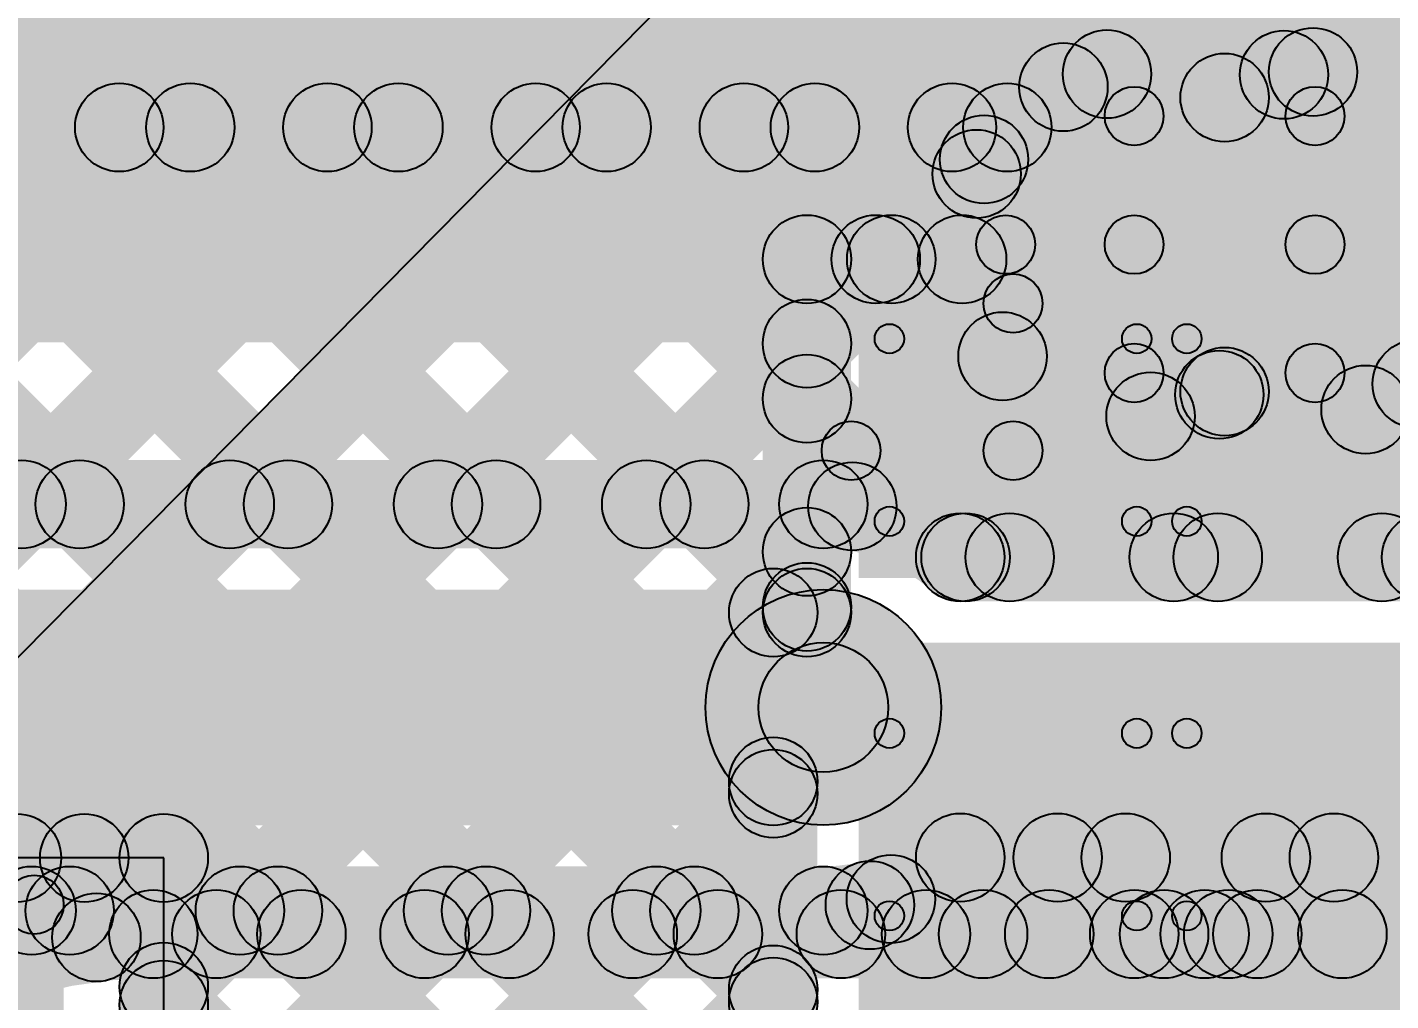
# Model space of a CAD drawing. Header units: millimetres. Extents: x 0 to 210, y 0 to 213.
# Drawn here: x 1.4788 to 1.7103, y 1.5502 to 1.7155 of the extents above; entities that cross this region are included whole.
import ezdxf

# ---------------------------------------------------------------- set-up
doc = ezdxf.new("R2010")
doc.units = ezdxf.units.MM
doc.header["$MEASUREMENT"] = 0
for name, color, linetype in [('BottomLayer', 5, 'Continuous'), ('TopLayer', 1, 'Continuous'), ('TopOverlay', 2, 'Continuous'), ('TopPaste', 8, 'Continuous'), ('TopSolder', 216, 'Continuous'), ('ViaHoleLayer', 16, 'Continuous')]:
    doc.layers.add(name, color=color, linetype=linetype)

# ---------------------------------------------------------------- blocks, each defined once
blk = doc.blocks.new('SLF10145T_100M2R5_PF_33')
at = {"layer": 'TopOverlay'}
for points in [[(-0.209, -0.072), (-0.199, -0.072), (-0.199, -0.204), (-0.209, -0.204)], [(0.204, -0.199), (0.204, -0.209), (-0.204, -0.209), (-0.204, -0.199)]]:
    blk.add_hatch(color=2, dxfattribs=at).paths.add_polyline_path(points)
h = blk.add_hatch(color=2, dxfattribs=at)
edge = h.paths.add_edge_path()
edge.add_arc((-0.204, -0.204), 0.005, 0, 360)
h = blk.add_hatch(color=2, dxfattribs=at)
edge = h.paths.add_edge_path()
edge.add_arc((-0.204, -0.204), 0.005, 0, 360)
blk.add_circle((-0.204, -0.204), 0.005, dxfattribs=at)
blk.add_circle((-0.204, -0.204), 0.005, dxfattribs=at)
blk = doc.blocks.new('CAP_0603_76')
at = {"layer": 'TopLayer'}
for points in [[(-0.015, 0.0175), (-0.015, -0.0175), (-0.045, -0.0175), (-0.045, 0.0175)], [(0.045, 0.0175), (0.045, -0.0175), (0.015, -0.0175), (0.015, 0.0175)]]:
    blk.add_hatch(color=1, dxfattribs=at).paths.add_polyline_path(points)
at = {"layer": 'TopOverlay'}
h = blk.add_hatch(color=2, dxfattribs=at)
edge = h.paths.add_edge_path()
edge.add_arc((-0.049, 0.021), 0.0025, 0, 360)
h = blk.add_hatch(color=2, dxfattribs=at)
edge = h.paths.add_edge_path()
edge.add_arc((-0.049, 0.021), 0.0025, 0, 360)
for points in [[(-0.049, 0.0185), (-0.049, 0.0235), (-0.018, 0.0235), (-0.018, 0.0185)], [(0.018, 0.0185), (0.018, 0.0235), (0.049, 0.0235), (0.049, 0.0185)], [(-0.0515, 0.021), (-0.0465, 0.021), (-0.0465, -0.021), (-0.0515, -0.021)], [(0.0465, 0.021), (0.0515, 0.021), (0.0515, -0.021), (0.0465, -0.021)], [(-0.049, -0.0235), (-0.049, -0.0185), (-0.018, -0.0185), (-0.018, -0.0235)], [(0.018, -0.0235), (0.018, -0.0185), (0.049, -0.0185), (0.049, -0.0235)]]:
    blk.add_hatch(color=2, dxfattribs=at).paths.add_polyline_path(points)
h = blk.add_hatch(color=2, dxfattribs=at)
edge = h.paths.add_edge_path()
edge.add_arc((-0.018, 0.021), 0.0025, 0, 360)
h = blk.add_hatch(color=2, dxfattribs=at)
edge = h.paths.add_edge_path()
edge.add_arc((0.018, 0.021), 0.0025, 0, 360)
h = blk.add_hatch(color=2, dxfattribs=at)
edge = h.paths.add_edge_path()
edge.add_arc((0.049, 0.021), 0.0025, 0, 360)
h = blk.add_hatch(color=2, dxfattribs=at)
edge = h.paths.add_edge_path()
edge.add_arc((0.049, 0.021), 0.0025, 0, 360)
h = blk.add_hatch(color=2, dxfattribs=at)
edge = h.paths.add_edge_path()
edge.add_arc((-0.049, -0.021), 0.0025, 0, 360)
h = blk.add_hatch(color=2, dxfattribs=at)
edge = h.paths.add_edge_path()
edge.add_arc((-0.049, -0.021), 0.0025, 0, 360)
h = blk.add_hatch(color=2, dxfattribs=at)
edge = h.paths.add_edge_path()
edge.add_arc((-0.018, -0.021), 0.0025, 0, 360)
h = blk.add_hatch(color=2, dxfattribs=at)
edge = h.paths.add_edge_path()
edge.add_arc((0.018, -0.021), 0.0025, 0, 360)
h = blk.add_hatch(color=2, dxfattribs=at)
edge = h.paths.add_edge_path()
edge.add_arc((0.049, -0.021), 0.0025, 0, 360)
h = blk.add_hatch(color=2, dxfattribs=at)
edge = h.paths.add_edge_path()
edge.add_arc((0.049, -0.021), 0.0025, 0, 360)
at = {"layer": 'TopPaste'}
for points in [[(-0.015, 0.0175), (-0.015, -0.0175), (-0.045, -0.0175), (-0.045, 0.0175)], [(0.045, 0.0175), (0.045, -0.0175), (0.015, -0.0175), (0.015, 0.0175)]]:
    blk.add_hatch(color=8, dxfattribs=at).paths.add_polyline_path(points)
at = {"layer": 'TopSolder'}
for points in [[(-0.01264, 0.01986), (-0.01264, -0.01986), (-0.04736, -0.01986), (-0.04736, 0.01986)], [(0.04736, 0.01986), (0.04736, -0.01986), (0.01264, -0.01986), (0.01264, 0.01986)]]:
    blk.add_hatch(color=216, dxfattribs=at).paths.add_polyline_path(points)
at = {"layer": 'TopOverlay'}
for centre in [(-0.049, 0.021), (-0.049, 0.021), (-0.018, 0.021), (0.018, 0.021), (0.049, 0.021), (0.049, 0.021), (-0.049, -0.021), (-0.049, -0.021), (-0.018, -0.021), (0.018, -0.021), (0.049, -0.021), (0.049, -0.021)]:
    blk.add_circle(centre, 0.0025, dxfattribs=at)
blk = doc.blocks.new('CAP_0603_100')
at = {"layer": 'TopLayer'}
for points in [[(-0.015, 0.0175), (-0.015, -0.0175), (-0.045, -0.0175), (-0.045, 0.0175)], [(0.045, 0.0175), (0.045, -0.0175), (0.015, -0.0175), (0.015, 0.0175)]]:
    blk.add_hatch(color=1, dxfattribs=at).paths.add_polyline_path(points)
at = {"layer": 'TopOverlay'}
h = blk.add_hatch(color=2, dxfattribs=at)
edge = h.paths.add_edge_path()
edge.add_arc((-0.049, 0.021), 0.0025, 0, 360)
h = blk.add_hatch(color=2, dxfattribs=at)
edge = h.paths.add_edge_path()
edge.add_arc((-0.049, 0.021), 0.0025, 0, 360)
for points in [[(-0.049, 0.0185), (-0.049, 0.0235), (-0.018, 0.0235), (-0.018, 0.0185)], [(0.018, 0.0185), (0.018, 0.0235), (0.049, 0.0235), (0.049, 0.0185)], [(-0.0515, 0.021), (-0.0465, 0.021), (-0.0465, -0.021), (-0.0515, -0.021)], [(0.0465, 0.021), (0.0515, 0.021), (0.0515, -0.021), (0.0465, -0.021)], [(-0.049, -0.0235), (-0.049, -0.0185), (-0.018, -0.0185), (-0.018, -0.0235)], [(0.018, -0.0235), (0.018, -0.0185), (0.049, -0.0185), (0.049, -0.0235)]]:
    blk.add_hatch(color=2, dxfattribs=at).paths.add_polyline_path(points)
h = blk.add_hatch(color=2, dxfattribs=at)
edge = h.paths.add_edge_path()
edge.add_arc((-0.018, 0.021), 0.0025, 0, 360)
h = blk.add_hatch(color=2, dxfattribs=at)
edge = h.paths.add_edge_path()
edge.add_arc((0.018, 0.021), 0.0025, 0, 360)
h = blk.add_hatch(color=2, dxfattribs=at)
edge = h.paths.add_edge_path()
edge.add_arc((0.049, 0.021), 0.0025, 0, 360)
h = blk.add_hatch(color=2, dxfattribs=at)
edge = h.paths.add_edge_path()
edge.add_arc((0.049, 0.021), 0.0025, 0, 360)
h = blk.add_hatch(color=2, dxfattribs=at)
edge = h.paths.add_edge_path()
edge.add_arc((-0.049, -0.021), 0.0025, 0, 360)
h = blk.add_hatch(color=2, dxfattribs=at)
edge = h.paths.add_edge_path()
edge.add_arc((-0.049, -0.021), 0.0025, 0, 360)
h = blk.add_hatch(color=2, dxfattribs=at)
edge = h.paths.add_edge_path()
edge.add_arc((-0.018, -0.021), 0.0025, 0, 360)
h = blk.add_hatch(color=2, dxfattribs=at)
edge = h.paths.add_edge_path()
edge.add_arc((0.018, -0.021), 0.0025, 0, 360)
h = blk.add_hatch(color=2, dxfattribs=at)
edge = h.paths.add_edge_path()
edge.add_arc((0.049, -0.021), 0.0025, 0, 360)
h = blk.add_hatch(color=2, dxfattribs=at)
edge = h.paths.add_edge_path()
edge.add_arc((0.049, -0.021), 0.0025, 0, 360)
at = {"layer": 'TopPaste'}
for points in [[(-0.015, 0.0175), (-0.015, -0.0175), (-0.045, -0.0175), (-0.045, 0.0175)], [(0.045, 0.0175), (0.045, -0.0175), (0.015, -0.0175), (0.015, 0.0175)]]:
    blk.add_hatch(color=8, dxfattribs=at).paths.add_polyline_path(points)
at = {"layer": 'TopSolder'}
for points in [[(-0.01264, 0.01986), (-0.01264, -0.01986), (-0.04736, -0.01986), (-0.04736, 0.01986)], [(0.04736, 0.01986), (0.04736, -0.01986), (0.01264, -0.01986), (0.01264, 0.01986)]]:
    blk.add_hatch(color=216, dxfattribs=at).paths.add_polyline_path(points)
at = {"layer": 'TopOverlay'}
for centre in [(-0.049, 0.021), (-0.049, 0.021), (-0.018, 0.021), (0.018, 0.021), (0.049, 0.021), (0.049, 0.021), (-0.049, -0.021), (-0.049, -0.021), (-0.018, -0.021), (0.018, -0.021), (0.049, -0.021), (0.049, -0.021)]:
    blk.add_circle(centre, 0.0025, dxfattribs=at)

msp = doc.modelspace()

# ---------------------------------------------------------------- hatches: boundary and pattern name
at = {"layer": 'BottomLayer'}
for points in [[(1.55387, 1.6292), (1.54327, 1.6398), (1.9952, 2.09173), (2.0058, 2.08113)], [(1.66008, 1.70004), (1.64947, 1.71065), (1.9952, 2.05638), (2.0058, 2.04577)], [(1.09203, 2.0196), (1.10263, 2.0302), (1.49303, 1.6398), (1.48243, 1.6292)], [(1.69752, 1.70214), (1.68692, 1.71274), (1.9952, 2.02102), (2.0058, 2.01041)], [(1.31849, 1.8992), (1.3291, 1.9098), (1.5991, 1.6398), (1.58849, 1.6292)], [(1.35385, 1.8992), (1.36445, 1.9098), (1.64345, 1.6308), (1.63285, 1.6202)], [(1.3892, 1.8992), (1.39981, 1.9098), (1.67881, 1.6308), (1.6682, 1.6202)], [(1.41245, 1.6292), (1.40185, 1.6398), (1.67185, 1.9098), (1.68245, 1.8992)], [(1.42456, 1.8992), (1.43517, 1.9098), (1.64659, 1.69838), (1.63598, 1.68777)], [(1.44781, 1.6292), (1.4372, 1.6398), (1.7072, 1.9098), (1.71781, 1.8992)], [(1.45991, 1.8992), (1.47052, 1.9098), (1.66747, 1.71286), (1.65686, 1.70225)], [(1.48316, 1.6292), (1.47256, 1.6398), (1.74256, 1.9098), (1.75316, 1.8992)], [(1.49527, 1.8992), (1.50588, 1.9098), (1.70246, 1.71322), (1.69185, 1.70261)], [(1.51852, 1.6292), (1.50791, 1.6398), (1.77798, 1.90987), (1.78859, 1.89927)], [(1.25078, 1.8962), (1.26139, 1.9068), (1.52839, 1.6398), (1.51778, 1.6292)], [(1.28614, 1.8962), (1.29674, 1.9068), (1.56374, 1.6398), (1.55314, 1.6292)], [(0.48357, 1.662), (1.66678, 1.662), (1.66678, 1.846), (0.48357, 1.846)], [(1.651, 1.689), (1.843, 1.689), (1.843, 1.846), (1.651, 1.846)], [(1.651, 1.634), (1.71644, 1.634), (1.71644, 1.71), (1.651, 1.71)], [(1.67178, 1.67861), (1.66178, 1.67861), (1.66178, 1.70042), (1.67178, 1.70042)], [(1.70249, 1.67861), (1.69249, 1.67861), (1.69249, 1.70042), (1.70249, 1.70042)], [(1.58923, 1.6292), (1.57862, 1.6398), (1.63474, 1.69592), (1.64534, 1.68531)], [(1.64497, 1.67361), (1.64497, 1.68361), (1.66678, 1.68361), (1.66678, 1.67361)], [(1.69749, 1.67361), (1.69749, 1.68361), (1.71931, 1.68361), (1.71931, 1.67361)], [(1.67178, 1.6568), (1.66178, 1.6568), (1.66178, 1.67861), (1.67178, 1.67861)], [(1.70249, 1.6568), (1.69249, 1.6568), (1.69249, 1.67861), (1.70249, 1.67861)], [(1.62423, 1.62884), (1.61362, 1.63945), (1.63912, 1.66495), (1.64973, 1.65434)], [(1.70948, 1.64963), (1.72009, 1.66024), (1.7253, 1.65502), (1.7147, 1.64441)], [(1.67594, 1.64781), (1.68655, 1.65842), (1.71417, 1.6308), (1.70356, 1.6202)], [(1.6863, 1.6202), (1.67569, 1.6308), (1.70077, 1.65588), (1.71137, 1.64527)], [(1.65094, 1.6202), (1.64033, 1.6308), (1.66426, 1.65473), (1.67487, 1.64412)], [(1.65094, 1.6202), (1.64033, 1.6308), (1.66426, 1.65473), (1.67487, 1.64412)], [(1.068, 1.627), (1.068, 1.642), (1.614, 1.642), (1.614, 1.627)], [(1.63724, 1.618), (1.63724, 1.633), (1.72, 1.633), (1.72, 1.618)], [(1.068, 1.58), (1.068, 1.62), (1.614, 1.62), (1.614, 1.58)], [(1.614, 1.589), (1.614, 1.611), (1.752, 1.611), (1.752, 1.589)], [(1.63724, 1.567), (1.63724, 1.582), (1.72, 1.582), (1.72, 1.567)], [(1.65765, 1.5562), (1.64704, 1.5668), (1.66004, 1.5798), (1.67065, 1.5692)], [(1.64849, 1.5692), (1.6591, 1.5798), (1.6721, 1.5668), (1.66149, 1.5562)], [(1.69301, 1.5562), (1.6824, 1.5668), (1.6954, 1.5798), (1.70601, 1.5692)], [(1.68385, 1.5692), (1.69445, 1.5798), (1.70745, 1.5668), (1.69685, 1.5562)], [(1.08229, 1.558), (1.08229, 1.573), (1.614, 1.573), (1.614, 1.558)], [(1.62017, 1.56216), (1.63078, 1.57277), (1.63674, 1.5668), (1.62614, 1.5562)], [(1.47506, 1.55038), (1.46445, 1.56098), (1.47427, 1.5708), (1.48487, 1.5602)], [(1.48072, 1.5602), (1.49132, 1.5708), (1.49589, 1.56624), (1.48528, 1.55563)], [(1.51623, 1.5562), (1.50562, 1.5668), (1.50962, 1.5708), (1.52023, 1.5602)], [(1.51607, 1.5602), (1.52668, 1.5708), (1.53068, 1.5668), (1.52007, 1.5562)], [(1.55159, 1.5562), (1.54098, 1.5668), (1.54498, 1.5708), (1.55559, 1.5602)], [(1.55143, 1.5602), (1.56203, 1.5708), (1.56603, 1.5668), (1.55543, 1.5562)], [(1.58694, 1.5562), (1.57633, 1.5668), (1.58033, 1.5708), (1.59094, 1.5602)], [(1.58694, 1.5562), (1.57633, 1.5668), (1.58033, 1.5708), (1.59094, 1.5602)], [(1.58678, 1.5602), (1.59739, 1.5708), (1.60139, 1.5668), (1.59078, 1.5562)], [(1.6223, 1.5562), (1.61169, 1.5668), (1.61661, 1.57172), (1.62722, 1.56112)], [(1.50023, 1.554), (1.50023, 1.569), (1.64114, 1.569), (1.64114, 1.554)], [(1.64114, 1.554), (1.64114, 1.569), (1.67186, 1.569), (1.67186, 1.554)], [(1.67186, 1.554), (1.67186, 1.569), (1.67876, 1.569), (1.67876, 1.554)], [(1.68276, 1.554), (1.68276, 1.569), (1.793, 1.569), (1.793, 1.554)]]:
    msp.add_hatch(color=5, dxfattribs=at).paths.add_polyline_path(points)
h = msp.add_hatch(color=5, dxfattribs=at)
edge = h.paths.add_edge_path()
edge.add_arc((1.66217, 1.70755), 0.0075, 0, 360)
h = msp.add_hatch(color=5, dxfattribs=at)
edge = h.paths.add_edge_path()
edge.add_arc((1.69222, 1.70744), 0.0075, 0, 360)
h = msp.add_hatch(color=5, dxfattribs=at)
edge = h.paths.add_edge_path()
edge.add_arc((1.69716, 1.70792), 0.0075, 0, 360)
h = msp.add_hatch(color=5, dxfattribs=at)
edge = h.paths.add_edge_path()
edge.add_arc((1.65477, 1.70535), 0.0075, 0, 360)
h = msp.add_hatch(color=5, dxfattribs=at)
edge = h.paths.add_edge_path()
edge.add_arc((1.68214, 1.70357), 0.0075, 0, 360)
h = msp.add_hatch(color=5, dxfattribs=at)
edge = h.paths.add_edge_path()
edge.add_arc((1.68214, 1.70357), 0.0075, 0, 360)
h = msp.add_hatch(color=5, dxfattribs=at)
edge = h.paths.add_edge_path()
edge.add_arc((1.66678, 1.70042), 0.005, 0, 360)
h = msp.add_hatch(color=5, dxfattribs=at)
edge = h.paths.add_edge_path()
edge.add_arc((1.69749, 1.70042), 0.005, 0, 360)
h = msp.add_hatch(color=5, dxfattribs=at)
edge = h.paths.add_edge_path()
edge.add_arc((1.64129, 1.69307), 0.0075, 0, 360)
h = msp.add_hatch(color=5, dxfattribs=at)
edge = h.paths.add_edge_path()
edge.add_arc((1.64004, 1.69061), 0.0075, 0, 360)
h = msp.add_hatch(color=5, dxfattribs=at)
edge = h.paths.add_edge_path()
edge.add_arc((1.66678, 1.67861), 0.01181, 0, 360)
h = msp.add_hatch(color=5, dxfattribs=at)
edge = h.paths.add_edge_path()
edge.add_arc((1.69749, 1.67861), 0.01181, 0, 360)
h = msp.add_hatch(color=5, dxfattribs=at)
edge = h.paths.add_edge_path()
edge.add_arc((1.64497, 1.67861), 0.005, 0, 360)
h = msp.add_hatch(color=5, dxfattribs=at)
edge = h.paths.add_edge_path()
edge.add_arc((1.66678, 1.67861), 0.005, 0, 360)
h = msp.add_hatch(color=5, dxfattribs=at)
edge = h.paths.add_edge_path()
edge.add_arc((1.66678, 1.67861), 0.005, 0, 360)
h = msp.add_hatch(color=5, dxfattribs=at)
edge = h.paths.add_edge_path()
edge.add_arc((1.66678, 1.67861), 0.005, 0, 360)
h = msp.add_hatch(color=5, dxfattribs=at)
edge = h.paths.add_edge_path()
edge.add_arc((1.69749, 1.67861), 0.005, 0, 360)
h = msp.add_hatch(color=5, dxfattribs=at)
edge = h.paths.add_edge_path()
edge.add_arc((1.69749, 1.67861), 0.005, 0, 360)
h = msp.add_hatch(color=5, dxfattribs=at)
edge = h.paths.add_edge_path()
edge.add_arc((1.69749, 1.67861), 0.005, 0, 360)
h = msp.add_hatch(color=5, dxfattribs=at)
edge = h.paths.add_edge_path()
edge.add_arc((1.64443, 1.65964), 0.0075, 0, 360)
h = msp.add_hatch(color=5, dxfattribs=at)
edge = h.paths.add_edge_path()
edge.add_arc((1.71478, 1.65494), 0.0075, 0, 360)
h = msp.add_hatch(color=5, dxfattribs=at)
edge = h.paths.add_edge_path()
edge.add_arc((1.66678, 1.6568), 0.005, 0, 360)
h = msp.add_hatch(color=5, dxfattribs=at)
edge = h.paths.add_edge_path()
edge.add_arc((1.68125, 1.65311), 0.0075, 0, 360)
h = msp.add_hatch(color=5, dxfattribs=at)
edge = h.paths.add_edge_path()
edge.add_arc((1.68214, 1.65364), 0.0075, 0, 360)
h = msp.add_hatch(color=5, dxfattribs=at)
edge = h.paths.add_edge_path()
edge.add_arc((1.68214, 1.65364), 0.0075, 0, 360)
h = msp.add_hatch(color=5, dxfattribs=at)
edge = h.paths.add_edge_path()
edge.add_arc((1.69749, 1.6568), 0.005, 0, 360)
h = msp.add_hatch(color=5, dxfattribs=at)
edge = h.paths.add_edge_path()
edge.add_arc((1.70607, 1.65058), 0.0075, 0, 360)
h = msp.add_hatch(color=5, dxfattribs=at)
edge = h.paths.add_edge_path()
edge.add_arc((1.66957, 1.64943), 0.0075, 0, 360)
h = msp.add_hatch(color=5, dxfattribs=at)
edge = h.paths.add_edge_path()
edge.add_arc((1.66957, 1.64943), 0.0075, 0, 360)
h = msp.add_hatch(color=5, dxfattribs=at)
edge = h.paths.add_edge_path()
edge.add_arc((1.47786, 1.6345), 0.0075, 0, 360)
h = msp.add_hatch(color=5, dxfattribs=at)
edge = h.paths.add_edge_path()
edge.add_arc((1.48773, 1.6345), 0.0075, 0, 360)
h = msp.add_hatch(color=5, dxfattribs=at)
edge = h.paths.add_edge_path()
edge.add_arc((1.51322, 1.6345), 0.0075, 0, 360)
h = msp.add_hatch(color=5, dxfattribs=at)
edge = h.paths.add_edge_path()
edge.add_arc((1.52309, 1.6345), 0.0075, 0, 360)
h = msp.add_hatch(color=5, dxfattribs=at)
edge = h.paths.add_edge_path()
edge.add_arc((1.54857, 1.6345), 0.0075, 0, 360)
h = msp.add_hatch(color=5, dxfattribs=at)
edge = h.paths.add_edge_path()
edge.add_arc((1.55844, 1.6345), 0.0075, 0, 360)
h = msp.add_hatch(color=5, dxfattribs=at)
edge = h.paths.add_edge_path()
edge.add_arc((1.58393, 1.6345), 0.0075, 0, 360)
h = msp.add_hatch(color=5, dxfattribs=at)
edge = h.paths.add_edge_path()
edge.add_arc((1.5938, 1.6345), 0.0075, 0, 360)
h = msp.add_hatch(color=5, dxfattribs=at)
edge = h.paths.add_edge_path()
edge.add_arc((1.614, 1.6345), 0.0075, 0, 360)
h = msp.add_hatch(color=5, dxfattribs=at)
edge = h.paths.add_edge_path()
edge.add_arc((1.614, 1.6345), 0.0075, 0, 360)
h = msp.add_hatch(color=5, dxfattribs=at)
edge = h.paths.add_edge_path()
edge.add_arc((1.61893, 1.63415), 0.0075, 0, 360)
h = msp.add_hatch(color=5, dxfattribs=at)
edge = h.paths.add_edge_path()
edge.add_arc((1.63724, 1.6255), 0.0075, 0, 360)
h = msp.add_hatch(color=5, dxfattribs=at)
edge = h.paths.add_edge_path()
edge.add_arc((1.63724, 1.6255), 0.0075, 0, 360)
h = msp.add_hatch(color=5, dxfattribs=at)
edge = h.paths.add_edge_path()
edge.add_arc((1.63815, 1.6255), 0.0075, 0, 360)
h = msp.add_hatch(color=5, dxfattribs=at)
edge = h.paths.add_edge_path()
edge.add_arc((1.64564, 1.6255), 0.0075, 0, 360)
h = msp.add_hatch(color=5, dxfattribs=at)
edge = h.paths.add_edge_path()
edge.add_arc((1.64564, 1.6255), 0.0075, 0, 360)
h = msp.add_hatch(color=5, dxfattribs=at)
edge = h.paths.add_edge_path()
edge.add_arc((1.67351, 1.6255), 0.0075, 0, 360)
h = msp.add_hatch(color=5, dxfattribs=at)
edge = h.paths.add_edge_path()
edge.add_arc((1.68099, 1.6255), 0.0075, 0, 360)
h = msp.add_hatch(color=5, dxfattribs=at)
edge = h.paths.add_edge_path()
edge.add_arc((1.70886, 1.6255), 0.0075, 0, 360)
h = msp.add_hatch(color=5, dxfattribs=at)
edge = h.paths.add_edge_path()
edge.add_arc((1.71635, 1.6255), 0.0075, 0, 360)
h = msp.add_hatch(color=5, dxfattribs=at)
edge = h.paths.add_edge_path()
edge.add_arc((1.614, 1.6), 0.02, 0, 360)
h = msp.add_hatch(color=5, dxfattribs=at)
edge = h.paths.add_edge_path()
edge.add_arc((1.614, 1.6), 0.011, 0, 360)
h = msp.add_hatch(color=5, dxfattribs=at)
edge = h.paths.add_edge_path()
edge.add_arc((1.63724, 1.5745), 0.0075, 0, 360)
h = msp.add_hatch(color=5, dxfattribs=at)
edge = h.paths.add_edge_path()
edge.add_arc((1.63724, 1.5745), 0.0075, 0, 360)
h = msp.add_hatch(color=5, dxfattribs=at)
edge = h.paths.add_edge_path()
edge.add_arc((1.6538, 1.5745), 0.0075, 0, 360)
h = msp.add_hatch(color=5, dxfattribs=at)
edge = h.paths.add_edge_path()
edge.add_arc((1.66535, 1.5745), 0.0075, 0, 360)
h = msp.add_hatch(color=5, dxfattribs=at)
edge = h.paths.add_edge_path()
edge.add_arc((1.68915, 1.5745), 0.0075, 0, 360)
h = msp.add_hatch(color=5, dxfattribs=at)
edge = h.paths.add_edge_path()
edge.add_arc((1.7007, 1.5745), 0.0075, 0, 360)
h = msp.add_hatch(color=5, dxfattribs=at)
edge = h.paths.add_edge_path()
edge.add_arc((1.62548, 1.56746), 0.0075, 0, 360)
h = msp.add_hatch(color=5, dxfattribs=at)
edge = h.paths.add_edge_path()
edge.add_arc((1.47957, 1.5655), 0.0075, 0, 360)
h = msp.add_hatch(color=5, dxfattribs=at)
edge = h.paths.add_edge_path()
edge.add_arc((1.48602, 1.5655), 0.0075, 0, 360)
h = msp.add_hatch(color=5, dxfattribs=at)
edge = h.paths.add_edge_path()
edge.add_arc((1.51493, 1.5655), 0.0075, 0, 360)
h = msp.add_hatch(color=5, dxfattribs=at)
edge = h.paths.add_edge_path()
edge.add_arc((1.52138, 1.5655), 0.0075, 0, 360)
h = msp.add_hatch(color=5, dxfattribs=at)
edge = h.paths.add_edge_path()
edge.add_arc((1.55028, 1.5655), 0.0075, 0, 360)
h = msp.add_hatch(color=5, dxfattribs=at)
edge = h.paths.add_edge_path()
edge.add_arc((1.55673, 1.5655), 0.0075, 0, 360)
h = msp.add_hatch(color=5, dxfattribs=at)
edge = h.paths.add_edge_path()
edge.add_arc((1.58564, 1.5655), 0.0075, 0, 360)
h = msp.add_hatch(color=5, dxfattribs=at)
edge = h.paths.add_edge_path()
edge.add_arc((1.58564, 1.5655), 0.0075, 0, 360)
h = msp.add_hatch(color=5, dxfattribs=at)
edge = h.paths.add_edge_path()
edge.add_arc((1.59209, 1.5655), 0.0075, 0, 360)
h = msp.add_hatch(color=5, dxfattribs=at)
edge = h.paths.add_edge_path()
edge.add_arc((1.614, 1.5655), 0.0075, 0, 360)
h = msp.add_hatch(color=5, dxfattribs=at)
edge = h.paths.add_edge_path()
edge.add_arc((1.614, 1.5655), 0.0075, 0, 360)
h = msp.add_hatch(color=5, dxfattribs=at)
edge = h.paths.add_edge_path()
edge.add_arc((1.62191, 1.56642), 0.0075, 0, 360)
h = msp.add_hatch(color=5, dxfattribs=at)
edge = h.paths.add_edge_path()
edge.add_arc((1.49058, 1.56094), 0.0075, 0, 360)
h = msp.add_hatch(color=5, dxfattribs=at)
edge = h.paths.add_edge_path()
edge.add_arc((1.50023, 1.5615), 0.0075, 0, 360)
h = msp.add_hatch(color=5, dxfattribs=at)
edge = h.paths.add_edge_path()
edge.add_arc((1.50023, 1.5615), 0.0075, 0, 360)
h = msp.add_hatch(color=5, dxfattribs=at)
edge = h.paths.add_edge_path()
edge.add_arc((1.51093, 1.5615), 0.0075, 0, 360)
h = msp.add_hatch(color=5, dxfattribs=at)
edge = h.paths.add_edge_path()
edge.add_arc((1.52538, 1.5615), 0.0075, 0, 360)
h = msp.add_hatch(color=5, dxfattribs=at)
edge = h.paths.add_edge_path()
edge.add_arc((1.54628, 1.5615), 0.0075, 0, 360)
h = msp.add_hatch(color=5, dxfattribs=at)
edge = h.paths.add_edge_path()
edge.add_arc((1.56073, 1.5615), 0.0075, 0, 360)
h = msp.add_hatch(color=5, dxfattribs=at)
edge = h.paths.add_edge_path()
edge.add_arc((1.58164, 1.5615), 0.0075, 0, 360)
h = msp.add_hatch(color=5, dxfattribs=at)
edge = h.paths.add_edge_path()
edge.add_arc((1.58164, 1.5615), 0.0075, 0, 360)
h = msp.add_hatch(color=5, dxfattribs=at)
edge = h.paths.add_edge_path()
edge.add_arc((1.59609, 1.5615), 0.0075, 0, 360)
h = msp.add_hatch(color=5, dxfattribs=at)
edge = h.paths.add_edge_path()
edge.add_arc((1.61699, 1.5615), 0.0075, 0, 360)
h = msp.add_hatch(color=5, dxfattribs=at)
edge = h.paths.add_edge_path()
edge.add_arc((1.63144, 1.5615), 0.0075, 0, 360)
h = msp.add_hatch(color=5, dxfattribs=at)
edge = h.paths.add_edge_path()
edge.add_arc((1.64114, 1.5615), 0.0075, 0, 360)
h = msp.add_hatch(color=5, dxfattribs=at)
edge = h.paths.add_edge_path()
edge.add_arc((1.64114, 1.5615), 0.0075, 0, 360)
h = msp.add_hatch(color=5, dxfattribs=at)
edge = h.paths.add_edge_path()
edge.add_arc((1.65235, 1.5615), 0.0075, 0, 360)
h = msp.add_hatch(color=5, dxfattribs=at)
edge = h.paths.add_edge_path()
edge.add_arc((1.6668, 1.5615), 0.0075, 0, 360)
h = msp.add_hatch(color=5, dxfattribs=at)
edge = h.paths.add_edge_path()
edge.add_arc((1.67186, 1.5615), 0.0075, 0, 360)
h = msp.add_hatch(color=5, dxfattribs=at)
edge = h.paths.add_edge_path()
edge.add_arc((1.67186, 1.5615), 0.0075, 0, 360)
h = msp.add_hatch(color=5, dxfattribs=at)
edge = h.paths.add_edge_path()
edge.add_arc((1.67876, 1.5615), 0.0075, 0, 360)
h = msp.add_hatch(color=5, dxfattribs=at)
edge = h.paths.add_edge_path()
edge.add_arc((1.68276, 1.5615), 0.0075, 0, 360)
h = msp.add_hatch(color=5, dxfattribs=at)
edge = h.paths.add_edge_path()
edge.add_arc((1.6877, 1.5615), 0.0075, 0, 360)
h = msp.add_hatch(color=5, dxfattribs=at)
edge = h.paths.add_edge_path()
edge.add_arc((1.70215, 1.5615), 0.0075, 0, 360)
at = {"layer": 'TopLayer'}
for points in [[(1.144, 1.713), (2.048, 1.713), (2.048, 1.745), (1.144, 1.745)], [(1.17782, 1.691), (1.17782, 1.706), (1.64525, 1.706), (1.64525, 1.691)], [(1.34772, 1.6932), (1.35832, 1.7038), (1.48239, 1.57974), (1.47178, 1.56913)], [(1.38774, 1.56913), (1.37713, 1.57974), (1.5012, 1.7038), (1.51181, 1.6932)], [(1.38307, 1.6932), (1.39368, 1.7038), (1.69843, 1.39905), (1.68783, 1.38844)], [(1.4231, 1.56913), (1.41249, 1.57974), (1.53656, 1.7038), (1.54716, 1.6932)], [(1.41843, 1.6932), (1.42903, 1.7038), (1.6108, 1.52203), (1.6002, 1.51143)], [(1.45845, 1.56913), (1.44784, 1.57974), (1.57191, 1.7038), (1.58252, 1.6932)], [(1.45378, 1.6932), (1.46439, 1.7038), (1.6108, 1.55739), (1.6002, 1.54678)], [(1.49381, 1.56913), (1.4832, 1.57974), (1.60727, 1.7038), (1.61787, 1.6932)], [(1.48914, 1.6932), (1.49974, 1.7038), (1.6108, 1.59274), (1.6002, 1.58214)], [(1.52449, 1.6932), (1.5351, 1.7038), (1.61652, 1.62238), (1.60592, 1.61177)], [(1.55985, 1.6932), (1.57045, 1.7038), (1.61652, 1.65773), (1.60592, 1.64713)], [(1.5952, 1.6932), (1.60581, 1.7038), (1.6282, 1.68141), (1.6176, 1.6708)], [(1.63056, 1.6932), (1.64117, 1.7038), (1.64659, 1.69838), (1.63598, 1.68777)], [(1.62, 1.622), (1.71644, 1.622), (1.71644, 1.697), (1.62, 1.697)], [(1.63084, 1.6708), (1.62023, 1.68141), (1.63474, 1.69592), (1.64534, 1.68531)], [(1.61122, 1.66861), (1.61122, 1.68361), (1.63757, 1.68361), (1.63757, 1.66861)], [(1.64497, 1.67361), (1.64497, 1.68361), (1.66678, 1.68361), (1.66678, 1.67361)], [(1.69749, 1.67361), (1.69749, 1.68361), (1.71931, 1.68361), (1.71931, 1.67361)], [(1.61872, 1.61611), (1.60372, 1.61611), (1.60372, 1.67611), (1.61872, 1.67611)], [(1.5073, 1.54727), (1.4967, 1.55788), (1.60592, 1.6671), (1.61652, 1.65649)], [(1.65122, 1.64361), (1.64122, 1.64361), (1.64122, 1.66861), (1.65122, 1.66861)], [(1.61872, 1.63861), (1.61872, 1.64861), (1.64622, 1.64861), (1.64622, 1.63861)], [(1.5073, 1.51191), (1.4967, 1.52252), (1.60592, 1.63174), (1.61652, 1.62114)], [(1.6055, 1.60861), (1.6055, 1.62361), (1.61122, 1.62361), (1.61122, 1.60861)], [(1.613, 1.4935), (1.598, 1.4935), (1.598, 1.61611), (1.613, 1.61611)], [(1.62, 1.508), (1.78353, 1.508), (1.78353, 1.60161), (1.62, 1.60161)], [(1.5073, 1.47656), (1.4967, 1.48717), (1.6002, 1.59067), (1.6108, 1.58006)], [(1.5073, 1.47656), (1.4967, 1.48717), (1.6002, 1.59067), (1.6108, 1.58006)], [(1.14505, 1.56693), (1.14505, 1.58193), (1.502, 1.58193), (1.502, 1.56693)], [(1.5095, 1.154), (1.4945, 1.154), (1.4945, 1.57443), (1.5095, 1.57443)], [(1.5073, 1.4412), (1.4967, 1.45181), (1.6002, 1.55531), (1.6108, 1.5447)], [(1.4967, 1.54422), (1.5073, 1.55482), (1.66308, 1.39905), (1.65247, 1.38844)]]:
    msp.add_hatch(color=1, dxfattribs=at).paths.add_polyline_path(points)
h = msp.add_hatch(color=1, dxfattribs=at)
edge = h.paths.add_edge_path()
edge.add_arc((1.49444, 1.6985), 0.0075, 0, 360)
h = msp.add_hatch(color=1, dxfattribs=at)
edge = h.paths.add_edge_path()
edge.add_arc((1.50651, 1.6985), 0.0075, 0, 360)
h = msp.add_hatch(color=1, dxfattribs=at)
edge = h.paths.add_edge_path()
edge.add_arc((1.5298, 1.6985), 0.0075, 0, 360)
h = msp.add_hatch(color=1, dxfattribs=at)
edge = h.paths.add_edge_path()
edge.add_arc((1.54186, 1.6985), 0.0075, 0, 360)
h = msp.add_hatch(color=1, dxfattribs=at)
edge = h.paths.add_edge_path()
edge.add_arc((1.56515, 1.6985), 0.0075, 0, 360)
h = msp.add_hatch(color=1, dxfattribs=at)
edge = h.paths.add_edge_path()
edge.add_arc((1.57722, 1.6985), 0.0075, 0, 360)
h = msp.add_hatch(color=1, dxfattribs=at)
edge = h.paths.add_edge_path()
edge.add_arc((1.60051, 1.6985), 0.0075, 0, 360)
h = msp.add_hatch(color=1, dxfattribs=at)
edge = h.paths.add_edge_path()
edge.add_arc((1.61257, 1.6985), 0.0075, 0, 360)
h = msp.add_hatch(color=1, dxfattribs=at)
edge = h.paths.add_edge_path()
edge.add_arc((1.63586, 1.6985), 0.0075, 0, 360)
h = msp.add_hatch(color=1, dxfattribs=at)
edge = h.paths.add_edge_path()
edge.add_arc((1.64525, 1.6985), 0.0075, 0, 360)
h = msp.add_hatch(color=1, dxfattribs=at)
edge = h.paths.add_edge_path()
edge.add_arc((1.64525, 1.6985), 0.0075, 0, 360)
h = msp.add_hatch(color=1, dxfattribs=at)
edge = h.paths.add_edge_path()
edge.add_arc((1.64129, 1.69307), 0.0075, 0, 360)
h = msp.add_hatch(color=1, dxfattribs=at)
edge = h.paths.add_edge_path()
edge.add_arc((1.64004, 1.69061), 0.0075, 0, 360)
h = msp.add_hatch(color=1, dxfattribs=at)
edge = h.paths.add_edge_path()
edge.add_arc((1.66678, 1.67861), 0.01181, 0, 360)
h = msp.add_hatch(color=1, dxfattribs=at)
edge = h.paths.add_edge_path()
edge.add_arc((1.69749, 1.67861), 0.01181, 0, 360)
h = msp.add_hatch(color=1, dxfattribs=at)
edge = h.paths.add_edge_path()
edge.add_arc((1.61122, 1.67611), 0.0075, 0, 360)
h = msp.add_hatch(color=1, dxfattribs=at)
edge = h.paths.add_edge_path()
edge.add_arc((1.61122, 1.67611), 0.0075, 0, 360)
h = msp.add_hatch(color=1, dxfattribs=at)
edge = h.paths.add_edge_path()
edge.add_arc((1.6229, 1.67611), 0.0075, 0, 360)
h = msp.add_hatch(color=1, dxfattribs=at)
edge = h.paths.add_edge_path()
edge.add_arc((1.62553, 1.67611), 0.0075, 0, 360)
h = msp.add_hatch(color=1, dxfattribs=at)
edge = h.paths.add_edge_path()
edge.add_arc((1.63757, 1.67611), 0.0075, 0, 360)
h = msp.add_hatch(color=1, dxfattribs=at)
edge = h.paths.add_edge_path()
edge.add_arc((1.63757, 1.67611), 0.0075, 0, 360)
h = msp.add_hatch(color=1, dxfattribs=at)
edge = h.paths.add_edge_path()
edge.add_arc((1.64497, 1.67861), 0.005, 0, 360)
h = msp.add_hatch(color=1, dxfattribs=at)
edge = h.paths.add_edge_path()
edge.add_arc((1.66678, 1.67861), 0.005, 0, 360)
h = msp.add_hatch(color=1, dxfattribs=at)
edge = h.paths.add_edge_path()
edge.add_arc((1.69749, 1.67861), 0.005, 0, 360)
h = msp.add_hatch(color=1, dxfattribs=at)
edge = h.paths.add_edge_path()
edge.add_arc((1.64622, 1.66861), 0.005, 0, 360)
h = msp.add_hatch(color=1, dxfattribs=at)
edge = h.paths.add_edge_path()
edge.add_arc((1.61122, 1.66179), 0.0075, 0, 360)
h = msp.add_hatch(color=1, dxfattribs=at)
edge = h.paths.add_edge_path()
edge.add_arc((1.61122, 1.65243), 0.0075, 0, 360)
h = msp.add_hatch(color=1, dxfattribs=at)
edge = h.paths.add_edge_path()
edge.add_arc((1.61872, 1.64361), 0.005, 0, 360)
h = msp.add_hatch(color=1, dxfattribs=at)
edge = h.paths.add_edge_path()
edge.add_arc((1.64622, 1.64361), 0.005, 0, 360)
h = msp.add_hatch(color=1, dxfattribs=at)
edge = h.paths.add_edge_path()
edge.add_arc((1.64622, 1.64361), 0.005, 0, 360)
h = msp.add_hatch(color=1, dxfattribs=at)
edge = h.paths.add_edge_path()
edge.add_arc((1.61122, 1.62644), 0.0075, 0, 360)
h = msp.add_hatch(color=1, dxfattribs=at)
edge = h.paths.add_edge_path()
edge.add_arc((1.6055, 1.61611), 0.0075, 0, 360)
h = msp.add_hatch(color=1, dxfattribs=at)
edge = h.paths.add_edge_path()
edge.add_arc((1.6055, 1.61611), 0.0075, 0, 360)
h = msp.add_hatch(color=1, dxfattribs=at)
edge = h.paths.add_edge_path()
edge.add_arc((1.61122, 1.61708), 0.0075, 0, 360)
h = msp.add_hatch(color=1, dxfattribs=at)
edge = h.paths.add_edge_path()
edge.add_arc((1.61122, 1.61611), 0.0075, 0, 360)
h = msp.add_hatch(color=1, dxfattribs=at)
edge = h.paths.add_edge_path()
edge.add_arc((1.61122, 1.61611), 0.0075, 0, 360)
h = msp.add_hatch(color=1, dxfattribs=at)
edge = h.paths.add_edge_path()
edge.add_arc((1.6055, 1.58744), 0.0075, 0, 360)
h = msp.add_hatch(color=1, dxfattribs=at)
edge = h.paths.add_edge_path()
edge.add_arc((1.6055, 1.58536), 0.0075, 0, 360)
h = msp.add_hatch(color=1, dxfattribs=at)
edge = h.paths.add_edge_path()
edge.add_arc((1.6055, 1.58536), 0.0075, 0, 360)
h = msp.add_hatch(color=1, dxfattribs=at)
edge = h.paths.add_edge_path()
edge.add_arc((1.47709, 1.57443), 0.0075, 0, 360)
h = msp.add_hatch(color=1, dxfattribs=at)
edge = h.paths.add_edge_path()
edge.add_arc((1.4885, 1.57443), 0.0075, 0, 360)
h = msp.add_hatch(color=1, dxfattribs=at)
edge = h.paths.add_edge_path()
edge.add_arc((1.502, 1.57443), 0.0075, 0, 360)
h = msp.add_hatch(color=1, dxfattribs=at)
edge = h.paths.add_edge_path()
edge.add_arc((1.502, 1.57443), 0.0075, 0, 360)
h = msp.add_hatch(color=1, dxfattribs=at)
edge = h.paths.add_edge_path()
edge.add_arc((1.502, 1.55257), 0.0075, 0, 360)
h = msp.add_hatch(color=1, dxfattribs=at)
edge = h.paths.add_edge_path()
edge.add_arc((1.6055, 1.55209), 0.0075, 0, 360)
h = msp.add_hatch(color=1, dxfattribs=at)
edge = h.paths.add_edge_path()
edge.add_arc((1.502, 1.54952), 0.0075, 0, 360)
h = msp.add_hatch(color=1, dxfattribs=at)
edge = h.paths.add_edge_path()
edge.add_arc((1.6055, 1.55001), 0.0075, 0, 360)
at = {"layer": 'ViaHoleLayer'}
h = msp.add_hatch(color=16, dxfattribs=at)
edge = h.paths.add_edge_path()
edge.add_arc((1.66678, 1.67861), 0.00591, 0, 360)
h = msp.add_hatch(color=16, dxfattribs=at)
edge = h.paths.add_edge_path()
edge.add_arc((1.69749, 1.67861), 0.00591, 0, 360)

# ---------------------------------------------------------------- linework, layer by layer
at = {"layer": 'BottomLayer', "const_width": 0.015}
for points in [[(1.68214, 1.65364, -1.789235), (1.68214, 1.70357)], [(1.68214, 1.70357, -0.465141), (1.72471, 1.6895)], [(1.72, 1.65983, -0.372673), (1.68214, 1.65364)], [(1.614, 1.6345, -0.186886), (1.63724, 1.6255)], [(1.63724, 1.5745, -0.186886), (1.614, 1.5655)], [(1.4175, 1.47877, -0.414214), (1.50023, 1.5615)]]:
    msp.add_lwpolyline(points, format="xyb", dxfattribs=at)
at = {"layer": 'BottomLayer'}
for centre, radius in [((1.66217, 1.70755), 0.0075), ((1.69222, 1.70744), 0.0075), ((1.69716, 1.70792), 0.0075), ((1.65477, 1.70535), 0.0075), ((1.68214, 1.70357), 0.0075), ((1.68214, 1.70357), 0.0075), ((1.66678, 1.70042), 0.005), ((1.69749, 1.70042), 0.005), ((1.64129, 1.69307), 0.0075), ((1.64004, 1.69061), 0.0075), ((1.64497, 1.67861), 0.005), ((1.66678, 1.67861), 0.005), ((1.66678, 1.67861), 0.005), ((1.66678, 1.67861), 0.005), ((1.69749, 1.67861), 0.005), ((1.69749, 1.67861), 0.005), ((1.69749, 1.67861), 0.005), ((1.64443, 1.65964), 0.0075), ((1.71478, 1.65494), 0.0075), ((1.66678, 1.6568), 0.005), ((1.68125, 1.65311), 0.0075), ((1.68214, 1.65364), 0.0075), ((1.68214, 1.65364), 0.0075), ((1.69749, 1.6568), 0.005), ((1.70607, 1.65058), 0.0075), ((1.66957, 1.64943), 0.0075), ((1.66957, 1.64943), 0.0075), ((1.47786, 1.6345), 0.0075), ((1.48773, 1.6345), 0.0075), ((1.51322, 1.6345), 0.0075), ((1.52309, 1.6345), 0.0075), ((1.54857, 1.6345), 0.0075), ((1.55844, 1.6345), 0.0075), ((1.58393, 1.6345), 0.0075), ((1.5938, 1.6345), 0.0075), ((1.614, 1.6345), 0.0075), ((1.614, 1.6345), 0.0075), ((1.61893, 1.63415), 0.0075), ((1.63724, 1.6255), 0.0075), ((1.63724, 1.6255), 0.0075), ((1.63815, 1.6255), 0.0075), ((1.64564, 1.6255), 0.0075), ((1.64564, 1.6255), 0.0075), ((1.67351, 1.6255), 0.0075), ((1.68099, 1.6255), 0.0075), ((1.70886, 1.6255), 0.0075), ((1.71635, 1.6255), 0.0075), ((1.614, 1.6), 0.02), ((1.614, 1.6), 0.011), ((1.63724, 1.5745), 0.0075), ((1.63724, 1.5745), 0.0075), ((1.6538, 1.5745), 0.0075), ((1.66535, 1.5745), 0.0075), ((1.68915, 1.5745), 0.0075), ((1.7007, 1.5745), 0.0075), ((1.62548, 1.56746), 0.0075), ((1.47957, 1.5655), 0.0075), ((1.48602, 1.5655), 0.0075), ((1.51493, 1.5655), 0.0075), ((1.52138, 1.5655), 0.0075), ((1.55028, 1.5655), 0.0075), ((1.55673, 1.5655), 0.0075), ((1.58564, 1.5655), 0.0075), ((1.58564, 1.5655), 0.0075), ((1.59209, 1.5655), 0.0075), ((1.614, 1.5655), 0.0075), ((1.614, 1.5655), 0.0075), ((1.62191, 1.56642), 0.0075), ((1.49058, 1.56094), 0.0075), ((1.50023, 1.5615), 0.0075), ((1.50023, 1.5615), 0.0075), ((1.51093, 1.5615), 0.0075), ((1.52538, 1.5615), 0.0075), ((1.54628, 1.5615), 0.0075), ((1.56073, 1.5615), 0.0075), ((1.58164, 1.5615), 0.0075), ((1.58164, 1.5615), 0.0075), ((1.59609, 1.5615), 0.0075), ((1.61699, 1.5615), 0.0075), ((1.63144, 1.5615), 0.0075), ((1.64114, 1.5615), 0.0075), ((1.64114, 1.5615), 0.0075), ((1.65235, 1.5615), 0.0075), ((1.6668, 1.5615), 0.0075), ((1.67186, 1.5615), 0.0075), ((1.67186, 1.5615), 0.0075), ((1.67876, 1.5615), 0.0075), ((1.68276, 1.5615), 0.0075), ((1.6877, 1.5615), 0.0075), ((1.70215, 1.5615), 0.0075)]:
    msp.add_circle(centre, radius, dxfattribs=at)
at = {"layer": 'TopLayer'}
for p, q in [((1.502, 1.57443), (1.04723, 1.57443)), ((1.502, 1.154), (1.502, 1.57443))]:
    msp.add_line(p, q, dxfattribs=at)
at = {"layer": 'TopLayer', "const_width": 0.015}
msp.add_lwpolyline([(1.63757, 1.67611, -0.210898), (1.64525, 1.6985)], format="xyb", dxfattribs=at)
at = {"layer": 'TopLayer'}
for centre, radius in [((1.49444, 1.6985), 0.0075), ((1.50651, 1.6985), 0.0075), ((1.5298, 1.6985), 0.0075), ((1.54186, 1.6985), 0.0075), ((1.56515, 1.6985), 0.0075), ((1.57722, 1.6985), 0.0075), ((1.60051, 1.6985), 0.0075), ((1.61257, 1.6985), 0.0075), ((1.63586, 1.6985), 0.0075), ((1.64525, 1.6985), 0.0075), ((1.64525, 1.6985), 0.0075), ((1.64129, 1.69307), 0.0075), ((1.64004, 1.69061), 0.0075), ((1.61122, 1.67611), 0.0075), ((1.61122, 1.67611), 0.0075), ((1.6229, 1.67611), 0.0075), ((1.62553, 1.67611), 0.0075), ((1.63757, 1.67611), 0.0075), ((1.63757, 1.67611), 0.0075), ((1.64497, 1.67861), 0.005), ((1.66678, 1.67861), 0.005), ((1.69749, 1.67861), 0.005), ((1.64622, 1.66861), 0.005), ((1.61122, 1.66179), 0.0075), ((1.61122, 1.65243), 0.0075), ((1.61872, 1.64361), 0.005), ((1.64622, 1.64361), 0.005), ((1.64622, 1.64361), 0.005), ((1.61122, 1.62644), 0.0075), ((1.6055, 1.61611), 0.0075), ((1.6055, 1.61611), 0.0075), ((1.61122, 1.61708), 0.0075), ((1.61122, 1.61611), 0.0075), ((1.61122, 1.61611), 0.0075), ((1.6055, 1.58744), 0.0075), ((1.6055, 1.58536), 0.0075), ((1.6055, 1.58536), 0.0075), ((1.47709, 1.57443), 0.0075), ((1.4885, 1.57443), 0.0075), ((1.502, 1.57443), 0.0075), ((1.502, 1.57443), 0.0075), ((1.502, 1.55257), 0.0075), ((1.6055, 1.55209), 0.0075), ((1.502, 1.54952), 0.0075), ((1.6055, 1.55001), 0.0075)]:
    msp.add_circle(centre, radius, dxfattribs=at)
at = {"layer": 'TopSolder'}
msp.add_line((0.01639, 0.12842), (210.13236, 213.01137), dxfattribs=at)

# ---------------------------------------------------------------- block references
for name, p, rotation in [('CAP_0603_100', (1.64622, 1.61361), 90), ('CAP_0603_76', (1.69672, 1.61361), 90), ('SLF10145T_100M2R5_PF_33', (1.276, 1.36251), 180)]:
    msp.add_blockref(name, p, dxfattribs=dict(rotation=rotation))

# ---------------------------------------------------------------- texts
at = {"layer": 'TopOverlay'}
for s, height, rotation, p in [('$', 0.06, 360, (1.634, 1.677)), ('C16', 0.04, 90, (1.71772, 1.45529))]:
    msp.add_text(s, height=height, rotation=rotation, dxfattribs=at).set_placement(p)

doc.saveas('drawing.dxf')
